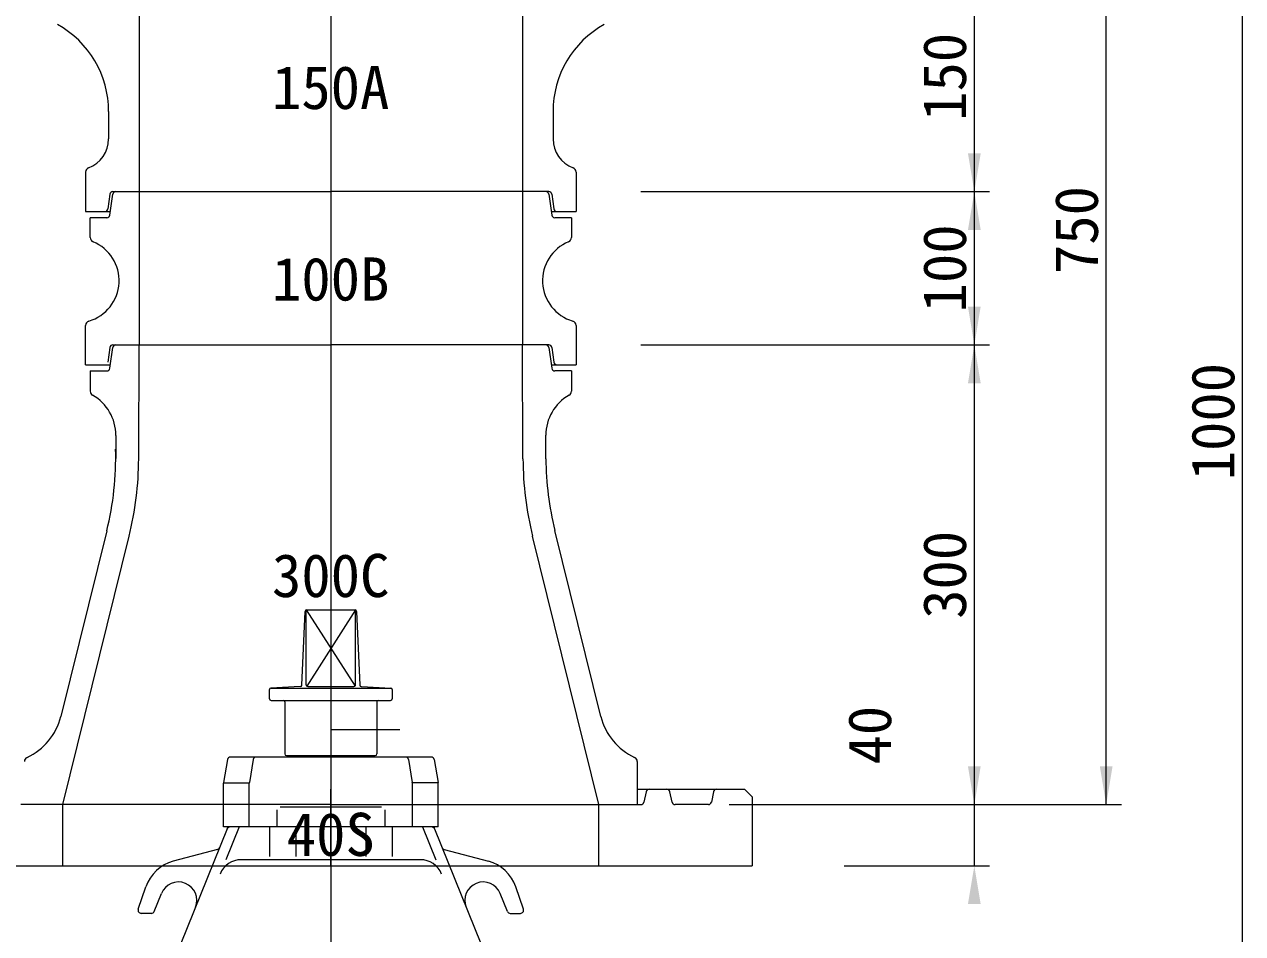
# Model space of a CAD drawing. Units: millimetres, scale not verified. Extents: x -6861 to 6861, y -5221 to 5221.
# Drawn here: x 4423 to 5218, y 1448 to 2042 of the extents above; entities that cross this region are included whole.
import ezdxf
from ezdxf.enums import TextEntityAlignment as Align

# ---------------------------------------------------------------- set-up
doc = ezdxf.new("R2010")
doc.units = ezdxf.units.MM
doc.header["$LTSCALE"] = 20
for name, color, linetype, lineweight in [('0-4_TEMP', 3, 'Continuous', 18), ('0-5_細線', 7, 'Continuous', 18), ('0-6_仕切弁', 7, 'Continuous', 18), ('0-7_寸法', 1, 'Continuous', 18)]:
    doc.layers.add(name, color=color, linetype=linetype, lineweight=lineweight)
doc.layers.add('0-8_注釈', color=1, linetype='Continuous')
doc.styles.add('ＭＳ ゴシック', font='')
doc.styles.get('ＭＳ ゴシック').set_extended_font_data('MS Gothic')

msp = doc.modelspace()

# ---------------------------------------------------------------- linework, layer by layer
at = {"layer": '0-4_TEMP'}
for p, q in [((4622.8, 2132.35), (4622.8, 1969.35)), ((4622.8, 1986.16), (4622.8, 1137.32)), ((4622.8, 1932.35), (4622.8, 1732.35)), ((4622.8, 1932.35), (4622.8, 1819.35)), ((4622.8, 1832.35), (4622.8, 1532.35)), ((4622.8, 1684.35), (4622.8, 1032.85)), ((4622.8, 1492.35), (4622.8, 1542.35))]:
    msp.add_line(p, q, dxfattribs=at)
at = {"layer": '0-5_細線'}
for p, q in [((4497.8, 2082.35), (4497.8, 1932.35)), ((4747.8, 2082.35), (4747.8, 1932.35)), ((4477.8, 1984.68), (4477.8, 1966.71)), ((4767.8, 1984.68), (4767.8, 1966.71)), ((4462.8, 1945.15), (4462.8, 1932.35)), ((4782.8, 1945.15), (4782.8, 1932.35)), ((4462.8, 1932.35), (4462.8, 1919.35)), ((4480.54, 1932.35), (4622.8, 1932.35)), ((4497.8, 1932.35), (4497.8, 1832.35)), ((4765.06, 1932.35), (4622.8, 1932.35)), ((4747.8, 1932.35), (4747.8, 1832.35)), ((4782.8, 1932.35), (4782.8, 1919.35)), ((4478.55, 1930.62), (4477.21, 1921.07)), ((4478.55, 1917.06), (4480.55, 1930.64)), ((4765.04, 1930.62), (4766.94, 1917.07)), ((4767.04, 1930.62), (4768.38, 1921.07)), ((4462.8, 1919.35), (4478.89, 1919.35)), ((4766.62, 1919.35), (4782.8, 1919.35)), ((4465.8, 1902.43), (4465.8, 1915.35)), ((4476.57, 1915.35), (4465.8, 1915.35)), ((4779.8, 1915.35), (4768.92, 1915.35)), ((4779.8, 1915.35), (4779.8, 1902.43)), ((4462.8, 1832.35), (4462.8, 1845.01)), ((4782.8, 1845.01), (4782.8, 1819.35)), ((4462.8, 1819.35), (4462.8, 1832.35)), ((4478.55, 1830.62), (4477.21, 1821.07)), ((4478.55, 1817.06), (4480.55, 1830.64)), ((4480.54, 1832.35), (4622.8, 1832.35)), ((4497.43, 1758.01), (4497.8, 1832.35)), ((4765.06, 1832.35), (4622.8, 1832.35)), ((4748.17, 1758.01), (4747.8, 1832.35)), ((4765.05, 1830.64), (4767.05, 1817.06)), ((4767.04, 1830.62), (4768.38, 1821.07)), ((4462.8, 1819.35), (4478.89, 1819.35)), ((4465.8, 1815.35), (4465.8, 1802.15)), ((4465.8, 1815.35), (4476.57, 1815.35)), ((4766.71, 1819.35), (4782.8, 1819.35)), ((4779.8, 1815.35), (4769.02, 1815.35)), ((4779.8, 1815.35), (4779.8, 1802.15)), ((4482.5, 1773.3), (4482.43, 1758.09)), ((4763.18, 1758.05), (4763.1, 1773.31)), ((4476.57, 1711.04), (4446.56, 1589.79)), ((4799.03, 1589.79), (4768.97, 1711.23)), ((4447.8, 1532.35), (4491.13, 1707.43)), ((4797.8, 1532.35), (4754.46, 1707.43)), ((4822.8, 1560.38), (4822.8, 1532.35)), ((4822.8, 1542.35), (4830.44, 1542.35)), ((4828.48, 1540.74), (4827.12, 1533.95)), ((4830.44, 1542.35), (4842.16, 1542.35)), ((4830.44, 1542.35), (4892.8, 1542.35)), ((4845.48, 1533.95), (4844.12, 1540.74)), ((4872.48, 1540.74), (4871.12, 1533.95)), ((4897.8, 1537.35), (4892.8, 1542.35)), ((4897.8, 1537.35), (4897.8, 1492.35)), ((4622.8, 1532.35), (4420.44, 1532.35)), ((4447.8, 1492.35), (4447.8, 1532.35)), ((4622.8, 1532.35), (4825.16, 1532.35)), ((4797.8, 1492.35), (4797.8, 1532.35)), ((4869.16, 1532.35), (4847.44, 1532.35)), ((4347.8, 1492.35), (4897.8, 1492.35))]:
    msp.add_line(p, q, dxfattribs=at)
for centre, radius, start, end in [((4412.8, 1984.68), 65, 0, 60.968), ((4832.8, 1984.68), 65, 119.032, 180), ((4457.8, 1966.71), 20, 290.354, 0), ((4787.8, 1966.71), 20, 180, 249.646), ((4465.8, 1945.15), 3, 110.354, 180), ((4779.8, 1945.15), 3, 0, 69.646), ((4480.54, 1930.35), 2, 90, 172.001), ((4482.52, 1930.35), 2, 90, 171.634), ((4763.06, 1930.35), 2, 8, 90), ((4765.06, 1930.35), 2, 7.999, 90), ((4475.23, 1921.35), 2, 270, 352.001), ((4476.57, 1917.35), 2, 270, 351.633), ((4768.92, 1917.35), 2, 187.999, 270), ((4770.36, 1921.35), 2, 187.999, 270), ((4468.8, 1902.43), 3, 180, 247.479), ((4776.8, 1902.43), 3, 292.521, 0), ((4457.11, 1874.25), 27.5, 286.539, 67.479), ((4788.48, 1874.25), 27.5, 112.521, 253.461), ((4465.8, 1845.01), 3, 106.539, 180), ((4779.8, 1845.01), 3, 0, 73.461), ((4480.54, 1830.35), 2, 90, 172.001), ((4482.52, 1830.35), 2, 90, 171.634), ((4763.07, 1830.35), 2, 8.366, 90), ((4765.06, 1830.35), 2, 7.999, 90), ((4770.36, 1821.35), 2, 187.999, 270), ((4476.57, 1817.35), 2, 270, 351.633), ((4769.02, 1817.35), 2, 188.367, 270), ((4468.8, 1802.15), 3, 180, 240.41), ((4452.5, 1773.45), 30, 359.713, 60.41), ((4793.1, 1773.46), 30, 119.608, 180.287), ((4776.8, 1802.15), 3, 299.608, 0), ((4282.43, 1759.09), 200, 346.099, 1.51), ((4282.43, 1759.09), 215, 346.099, 359.713), ((4963.17, 1759.09), 215, 180.287, 193.901), ((4963.17, 1759.05), 200, 180.287, 193.833), ((4407.73, 1599.4), 40, 294.84, 346.099), ((4837.86, 1599.4), 40, 193.901, 245.161), ((4425.8, 1560.38), 3, 114.838, 179.998), ((4819.8, 1560.38), 3, 0.002, 65.162), ((4830.44, 1540.35), 2, 90, 168.691), ((4842.16, 1540.35), 2, 11.309, 90), ((4874.44, 1540.35), 2, 90, 168.691), ((4825.16, 1534.35), 2, 270, 348.691), ((4847.44, 1534.35), 2, 191.309, 270), ((4869.16, 1534.35), 2, 270, 348.691)]:
    msp.add_arc(centre, radius, start, end, dxfattribs=at)
at = {"layer": '0-6_仕切弁'}
for p, q in [((4603.84, 1610.25), (4606, 1658.39)), ((4606.8, 1659.32), (4638.57, 1609.71)), ((4606.8, 1610.35), (4606.8, 1659.32)), ((4607, 1659.35), (4638.59, 1659.35)), ((4638.8, 1659.32), (4607.03, 1609.71)), ((4638.8, 1610.35), (4638.8, 1659.32)), ((4639.59, 1658.39), (4641.76, 1610.25)), ((4582.8, 1601.35), (4582.8, 1607.35)), ((4602.89, 1609.3), (4583.75, 1608.35)), ((4583.8, 1608.35), (4661.8, 1608.35)), ((4607.8, 1609.35), (4637.8, 1609.35)), ((4642.71, 1609.3), (4661.85, 1608.35)), ((4662.8, 1607.35), (4662.8, 1601.35)), ((4583.8, 1600.35), (4661.8, 1600.35)), ((4592.8, 1599.35), (4592.8, 1565.35)), ((4652.8, 1599.35), (4652.8, 1565.35)), ((4622.8, 1581.35), (4667.8, 1581.35)), ((4555.32, 1561.68), (4552.82, 1546.68)), ((4688.3, 1563.35), (4557.3, 1563.35)), ((4572.13, 1561.68), (4569.63, 1546.68)), ((4593.8, 1564.35), (4651.8, 1564.35)), ((4605.47, 1563.35), (4606.05, 1564.35)), ((4639.55, 1564.35), (4640.12, 1563.35)), ((4673.46, 1561.68), (4675.96, 1546.68)), ((4690.27, 1561.68), (4692.77, 1546.68)), ((4552.8, 1546.51), (4569.6, 1546.51)), ((4552.8, 1517.85), (4552.8, 1546.35)), ((4569.6, 1517.85), (4569.6, 1546.35)), ((4692.79, 1546.51), (4675.99, 1546.51)), ((4675.99, 1517.85), (4675.99, 1546.35)), ((4692.8, 1517.85), (4692.8, 1546.35)), ((4587.64, 1528.85), (4587.64, 1517.85)), ((4589.64, 1530.85), (4655.95, 1530.85)), ((4657.95, 1528.85), (4657.95, 1517.85)), ((4555.15, 1516.49), (4511.45, 1408.22)), ((4692.8, 1517.85), (4552.8, 1517.85)), ((4563.01, 1517.85), (4554.33, 1496.35)), ((4555.3, 1517.85), (4555.3, 1517.23)), ((4582.7, 1517.85), (4582.7, 1498.35)), ((4599.88, 1517.85), (4599.88, 1498.35)), ((4645.71, 1517.85), (4645.71, 1498.35)), ((4662.9, 1517.85), (4662.9, 1498.35)), ((4682.59, 1517.85), (4691.26, 1496.35)), ((4690.3, 1517.85), (4690.3, 1517.23)), ((4690.44, 1516.49), (4734.14, 1408.22)), ((4548.88, 1503.09), (4519.99, 1495.35)), ((4696.71, 1503.09), (4725.6, 1495.35)), ((4681.14, 1496.35), (4564.45, 1496.35)), ((4497.13, 1463.99), (4502.11, 1478.61)), ((4507.52, 1462.6), (4512.24, 1474.29)), ((4738.08, 1462.6), (4733.36, 1474.29)), ((4748.47, 1463.99), (4743.49, 1478.61)), ((4505.66, 1461.35), (4499.02, 1461.35)), ((4739.93, 1461.35), (4746.57, 1461.35))]:
    msp.add_line(p, q, dxfattribs=at)
for centre, radius, start, end in [((4607, 1658.35), 1, 90, 177.423), ((4638.59, 1658.35), 1, 2.577, 90), ((4583.8, 1607.35), 1, 90, 180), ((4602.84, 1610.3), 1, 272.859, 357.423), ((4607.8, 1610.35), 1, 180, 270), ((4637.8, 1610.35), 1, 270, 0), ((4642.75, 1610.3), 1, 182.577, 267.141), ((4661.8, 1607.35), 1, 0, 90), ((4583.8, 1601.35), 1, 180, 270), ((4591.8, 1599.35), 1, 0, 90), ((4653.8, 1599.35), 1, 90, 180), ((4661.8, 1601.35), 1, 270, 0), ((4557.3, 1561.35), 2, 90, 170.538), ((4574.1, 1561.35), 2, 90, 170.538), ((4593.8, 1565.35), 1, 180, 270), ((4651.8, 1565.35), 1, 270, 0), ((4671.49, 1561.35), 2, 9.462, 90), ((4688.3, 1561.35), 2, 9.462, 90), ((4554.8, 1546.35), 2, 170.538, 180), ((4571.6, 1546.35), 2, 170.538, 180), ((4673.99, 1546.35), 2, 0, 9.462), ((4690.8, 1546.35), 2, 0, 9.462), ((4553.3, 1517.23), 2, 338.018, 0), ((4521.43, 1558.74), 53.87, 308.956, 310.618), ((4724.17, 1558.74), 53.87, 229.382, 231.044), ((4692.3, 1517.23), 2, 180, 201.982), ((4548.37, 1505.02), 2, 285, 338.018), ((4697.23, 1505.02), 2, 201.982, 255), ((4526.72, 1470.23), 26, 105, 161.197), ((4564.45, 1481.35), 15, 90, 158.018), ((4681.14, 1481.35), 15, 21.982, 90), ((4718.88, 1470.23), 26, 18.803, 75), ((4523.37, 1469.8), 12, 338.018, 158.018), ((4722.23, 1469.8), 12, 21.982, 201.982), ((4499.02, 1463.35), 2, 161.197, 270), ((4746.57, 1463.35), 2, 270, 18.803), ((4505.66, 1463.35), 2, 270, 338.018), ((4739.93, 1463.35), 2, 201.982, 270)]:
    msp.add_arc(centre, radius, start, end, dxfattribs=at)
at = {"layer": '0-7_寸法'}
for p, q in [((5042.74, 1492.35), (5042.74, 2282.35)), ((5128.79, 1532.35), (5128.79, 2282.35)), ((5217.83, 1282.35), (5217.83, 2282.35)), ((4825.06, 1932.35), (5052.74, 1932.35)), ((4825.06, 1932.35), (5052.74, 1932.35)), ((4825.06, 1832.35), (5052.74, 1832.35)), ((4825.06, 1832.35), (5052.74, 1832.35)), ((4882.8, 1532.35), (5052.74, 1532.35)), ((4882.8, 1532.35), (5138.79, 1532.35)), ((4882.8, 1532.35), (5052.74, 1532.35)), ((4957.8, 1492.35), (5052.74, 1492.35))]:
    msp.add_line(p, q, dxfattribs=at)
for points in [[(5038.57, 1957.35), (5042.74, 1932.35), (5046.9, 1957.35)], [(5038.57, 1907.35), (5042.74, 1932.35), (5046.9, 1907.35)], [(5038.57, 1857.35), (5042.74, 1832.35), (5046.9, 1857.35)], [(5038.57, 1807.35), (5042.74, 1832.35), (5046.9, 1807.35)], [(5038.57, 1557.35), (5042.74, 1532.35), (5046.9, 1557.35)], [(5038.57, 1557.35), (5042.74, 1532.35), (5046.9, 1557.35)], [(5124.63, 1557.35), (5128.79, 1532.35), (5132.96, 1557.35)], [(5038.57, 1467.35), (5042.74, 1492.35), (5046.9, 1467.35)]]:
    msp.add_solid(points, dxfattribs=at)

# ---------------------------------------------------------------- texts
at = {"layer": '0-7_寸法', "style": 'ＭＳ ゴシック'}
for s, p in [('150', (5045.78, 1978.55)), ('750', (5131.83, 1878.55)), ('100', (5045.78, 1853.55)), ('1000', (5220.87, 1743.95)), ('300', (5045.78, 1653.55)), ('40', (4996.89, 1558.47))]:
    msp.add_text(s, height=28.15, rotation=90, dxfattribs=at).set_placement(p, align=Align.BOTTOM_LEFT)
at = {"layer": '0-8_注釈', "style": 'ＭＳ ゴシック'}
for s, p in [('150A', (4584.4, 1977.81)), ('100B', (4584.4, 1852.81)), ('300C', (4584.4, 1659.31)), ('40S', (4594, 1490.36))]:
    msp.add_text(s, height=28.15, dxfattribs=at).set_placement(p, align=Align.BOTTOM_LEFT)

doc.saveas('drawing.dxf')
